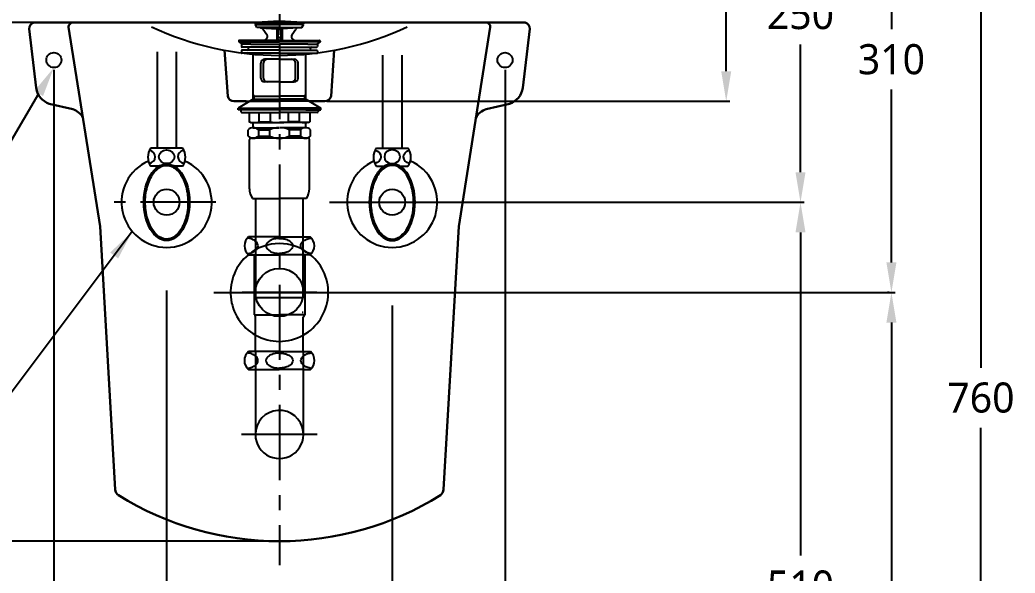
# Model space of a CAD drawing. Extents: x 189 to 3289, y -51 to 2049.
# Drawn here: x 1217 to 1878, y 322 to 690 of the extents above; entities that cross this region are included whole.
import ezdxf

# ---------------------------------------------------------------- set-up
doc = ezdxf.new("R2010")
doc.units = 0
doc.header["$LTSCALE"] = 20
doc.header["$MEASUREMENT"] = 0
doc.linetypes.add('CENTER', pattern=[2, 1.25, -0.25, 0.25, -0.25])
doc.layers.get('0').update_dxf_attribs({"linetype": 'CONTINUOUS'})
doc.layers.get('DEFPOINTS').update_dxf_attribs({"linetype": 'CONTINUOUS'})
for name, color, linetype in [('1', 7, 'CONTINUOUS'), ('3', 3, 'CONTINUOUS'), ('4', 4, 'CONTINUOUS'), ('6', 6, 'CONTINUOUS'), ('7', 7, 'CONTINUOUS'), ('CENTER', 2, 'CENTER')]:
    doc.layers.add(name, color=color, linetype=linetype)
doc.layers.add('c', color=4, linetype='CONTINUOUS', lineweight=30)
doc.styles.get("Standard").update_dxf_attribs({"font": 'NanumGothic.ttf'})
doc.dimstyles.get("Standard").update_dxf_attribs({"dimtxt": 20, "dimasz": 20, "dimexe": 2.5, "dimexo": 1.5, "dimgap": 10, "dimtad": 1, "dimdec": 0, "dimzin": 0, "dimdsep": 46, "dimtxsty": 'Standard', "dimcen": 0, "dimclrd": 3, "dimclre": 3, "dimclrt": 2, "dimadec": 0, "dimazin": 0, "dimtfac": 1, "dimtdec": 0, "dimtmove": 0, "dimatfit": 3, "dimfxl": 0, "dimtolj": 1, "dimtzin": 0, "dimarcsym": 0})

# ---------------------------------------------------------------- blocks, each defined once
blk = doc.blocks.new('*D6')
at = {"color": 3, "lineweight": -2}
for p, q in [((1794.65, 508.63), (1793.65, 508.63)), ((1796.15, 488.63), (1796.15, 303.63)), ((1796.15, 78.63), (1796.15, 263.63)), ((1646.16, 58.63), (1798.65, 58.63))]:
    blk.add_line(p, q, dxfattribs=at)
at = {"color": 3}
for points in [[(1792.82, 488.63), (1799.49, 488.63), (1796.15, 508.63)], [(1792.82, 78.63), (1799.49, 78.63), (1796.15, 58.63)]]:
    blk.add_solid(points, dxfattribs=at)
at = {"layer": 'DEFPOINTS', "color": 0}
for p in [(1796.15, 508.63), (1644.66, 58.63), (1796.15, 58.63)]:
    blk.add_point(p, dxfattribs=at)
at = {"color": 2, "insert": (1796.15, 283.63), "char_height": 20, "attachment_point": 5}
blk.add_mtext('\\A1;450', dxfattribs=at)
blk = doc.blocks.new('*D7')
at = {"color": 3, "lineweight": -2}
for p, q in [((1739.68, 818.63), (1798.65, 818.63)), ((1796.15, 798.63), (1796.15, 683.63)), ((1796.15, 528.63), (1796.15, 643.63)), ((1345.61, 508.63), (1798.65, 508.63))]:
    blk.add_line(p, q, dxfattribs=at)
at = {"color": 3}
for points in [[(1792.82, 798.63), (1799.49, 798.63), (1796.15, 818.63)], [(1792.82, 528.63), (1799.49, 528.63), (1796.15, 508.63)]]:
    blk.add_solid(points, dxfattribs=at)
at = {"layer": 'DEFPOINTS', "color": 0}
for p in [(1738.18, 818.63), (1796.15, 818.63), (1344.11, 508.63)]:
    blk.add_point(p, dxfattribs=at)
at = {"color": 2, "insert": (1796.15, 663.63), "char_height": 20, "attachment_point": 5}
blk.add_mtext('\\A1;310', dxfattribs=at)
blk = doc.blocks.new('*D8')
at = {"color": 3, "lineweight": -2}
for p, q in [((1685.59, 818.63), (1738.18, 818.63)), ((1735.68, 798.63), (1735.68, 713.63)), ((1735.68, 588.63), (1735.68, 673.63)), ((1422.38, 568.63), (1738.18, 568.63))]:
    blk.add_line(p, q, dxfattribs=at)
at = {"color": 3}
for points in [[(1732.35, 798.63), (1739.02, 798.63), (1735.68, 818.63)], [(1732.35, 588.63), (1739.02, 588.63), (1735.68, 568.63)]]:
    blk.add_solid(points, dxfattribs=at)
at = {"layer": 'DEFPOINTS', "color": 0}
for p in [(1684.09, 818.63), (1420.88, 568.63), (1735.68, 568.63)]:
    blk.add_point(p, dxfattribs=at)
at = {"color": 2, "insert": (1735.68, 693.63), "char_height": 20, "attachment_point": 5}
blk.add_mtext('\\A1;250', dxfattribs=at)
blk = doc.blocks.new('*D9')
at = {"layer": '1', "color": 3, "lineweight": -2}
for p, q in [((1314.17, 510.03), (1314.17, 205.6)), ((1464.17, 500.03), (1464.17, 205.6)), ((1334.17, 225.6), (1444.17, 225.6))]:
    blk.add_line(p, q, dxfattribs=at)
at = {"layer": '1', "color": 3}
for points in [[(1334.17, 228.93), (1334.17, 222.26), (1314.17, 225.6)], [(1444.17, 228.93), (1444.17, 222.26), (1464.17, 225.6)]]:
    blk.add_solid(points, dxfattribs=at)
at = {"layer": 'DEFPOINTS', "color": 0}
for p in [(1314.17, 510.03), (1464.17, 500.03), (1464.17, 225.6)]:
    blk.add_point(p, dxfattribs=at)
at = {"layer": '1', "color": 2, "insert": (1389.17, 245.6), "char_height": 20, "attachment_point": 5}
blk.add_mtext('\\A1;150', dxfattribs=at)
blk = doc.blocks.new('*D10')
at = {"color": 3, "lineweight": -2}
for p, q in [((1800.15, 818.63), (1858.18, 818.63)), ((1855.68, 798.63), (1855.68, 458.63)), ((1855.68, 78.63), (1855.68, 418.63)), ((1800.15, 58.63), (1858.18, 58.63))]:
    blk.add_line(p, q, dxfattribs=at)
at = {"color": 3}
for points in [[(1852.35, 798.63), (1859.02, 798.63), (1855.68, 818.63)], [(1852.35, 78.63), (1859.02, 78.63), (1855.68, 58.63)]]:
    blk.add_solid(points, dxfattribs=at)
at = {"layer": 'DEFPOINTS', "color": 0}
for p in [(1798.65, 818.63), (1798.65, 58.63), (1855.68, 58.63)]:
    blk.add_point(p, dxfattribs=at)
at = {"color": 2, "insert": (1855.68, 438.63), "char_height": 20, "attachment_point": 5}
blk.add_mtext('\\A1;760', dxfattribs=at)
blk = doc.blocks.new('*D11')
at = {"color": 3, "lineweight": -2}
for p, q in [((1239.19, 656.67), (1239.19, 166.7)), ((1539.19, 656.67), (1539.19, 166.7)), ((1259.19, 169.2), (1519.19, 169.2))]:
    blk.add_line(p, q, dxfattribs=at)
at = {"color": 3}
for points in [[(1259.19, 172.53), (1259.19, 165.86), (1239.19, 169.2)], [(1519.19, 172.53), (1519.19, 165.86), (1539.19, 169.2)]]:
    blk.add_solid(points, dxfattribs=at)
at = {"layer": 'DEFPOINTS', "color": 0}
for p in [(1239.19, 658.17), (1539.19, 658.17), (1539.19, 169.2)]:
    blk.add_point(p, dxfattribs=at)
at = {"color": 2, "insert": (1389.19, 189.2), "char_height": 20, "attachment_point": 5}
blk.add_mtext('\\A1;300', dxfattribs=at)
blk = doc.blocks.new('*D17')
at = {"color": 3, "lineweight": -2}
for p, q in [((1633.04, 818.63), (1688.8, 818.63)), ((1686.3, 798.63), (1686.3, 747.19)), ((1686.3, 655.75), (1686.3, 707.19)), ((1420.74, 635.75), (1688.8, 635.75))]:
    blk.add_line(p, q, dxfattribs=at)
at = {"color": 3}
for points in [[(1682.97, 798.63), (1689.63, 798.63), (1686.3, 818.63)], [(1682.97, 655.75), (1689.63, 655.75), (1686.3, 635.75)]]:
    blk.add_solid(points, dxfattribs=at)
at = {"layer": 'DEFPOINTS', "color": 0}
for p in [(1631.54, 818.63), (1686.3, 818.63), (1419.24, 635.75)]:
    blk.add_point(p, dxfattribs=at)
at = {"color": 2, "insert": (1686.3, 727.19), "char_height": 20, "attachment_point": 5}
blk.add_mtext('\\A1;180', dxfattribs=at)
blk = doc.blocks.new('*D18')
at = {"color": 3, "lineweight": -2}
for p, q in [((1422.38, 568.63), (1738.18, 568.63)), ((1735.68, 548.63), (1735.68, 333.63)), ((1735.68, 78.63), (1735.68, 293.63)), ((1646.16, 58.63), (1738.18, 58.63))]:
    blk.add_line(p, q, dxfattribs=at)
at = {"color": 3}
for points in [[(1732.35, 548.63), (1739.02, 548.63), (1735.68, 568.63)], [(1732.35, 78.63), (1739.02, 78.63), (1735.68, 58.63)]]:
    blk.add_solid(points, dxfattribs=at)
at = {"layer": 'DEFPOINTS', "color": 0}
for p in [(1420.88, 568.63), (1644.66, 58.63), (1735.68, 58.63)]:
    blk.add_point(p, dxfattribs=at)
at = {"color": 2, "insert": (1735.68, 313.63), "char_height": 20, "attachment_point": 5}
blk.add_mtext('\\A1;510', dxfattribs=at)
blk = doc.blocks.new('*D30')
at = {"color": 3, "lineweight": -2}
for p, q in [((1145.26, 818.63), (896.75, 818.63)), ((899.25, 798.63), (899.25, 602.71)), ((899.25, 363.24), (899.25, 561.17)), ((1387.69, 343.24), (896.75, 343.24))]:
    blk.add_line(p, q, dxfattribs=at)
at = {"color": 3}
for points in [[(895.92, 798.63), (902.59, 798.63), (899.25, 818.63)], [(895.92, 363.24), (902.59, 363.24), (899.25, 343.24)]]:
    blk.add_solid(points, dxfattribs=at)
at = {"layer": 'DEFPOINTS', "color": 0}
for p in [(1146.76, 818.63), (899.25, 343.24), (1389.19, 343.24)]:
    blk.add_point(p, dxfattribs=at)
at = {"color": 2, "insert": (899.25, 581.94), "char_height": 20, "attachment_point": 5}
blk.add_mtext('\\A1;475', dxfattribs=at)
blk = doc.blocks.new('*D31')
at = {"color": 3, "lineweight": -2}
for p, q in [((1237.34, 688.13), (1010.79, 688.13)), ((1013.29, 668.13), (1013.29, 536.59)), ((1013.29, 363.24), (1013.29, 494.78)), ((1387.69, 343.24), (1010.79, 343.24))]:
    blk.add_line(p, q, dxfattribs=at)
at = {"color": 3}
for points in [[(1009.96, 668.13), (1016.62, 668.13), (1013.29, 688.13)], [(1009.96, 363.24), (1016.62, 363.24), (1013.29, 343.24)]]:
    blk.add_solid(points, dxfattribs=at)
at = {"layer": 'DEFPOINTS', "color": 0}
for p in [(1238.84, 688.13), (1013.29, 343.24), (1389.19, 343.24)]:
    blk.add_point(p, dxfattribs=at)
at = {"color": 2, "insert": (1013.29, 515.69), "char_height": 20, "attachment_point": 5}
blk.add_mtext('\\A1;345', dxfattribs=at)

msp = doc.modelspace()

# ---------------------------------------------------------------- linework, layer by layer
at = {"color": 7}
for p, q in [((1366.96496, 635.74577), (1389.15627, 635.74577)), ((1411.34757, 635.74577), (1389.15627, 635.74577)), ((1419.2378, 635.74853), (1419.23761, 635.74577))]:
    msp.add_line(p, q, dxfattribs=at)
for centre in [(1239.19385, 663.16883), (1539.19385, 663.16883)]:
    msp.add_circle(centre, 5, dxfattribs=at)
msp.add_arc((1389.15627, 866.32978), 200, 244.8300433, 295.1699567)
at = {"layer": '1', "color": 3}
msp.add_line((1186.31681, 567.85511), (1229.08877, 640.90941), dxfattribs=at)
msp.add_solid([(1226.21221, 642.59359), (1231.96534, 639.22523), (1239.19385, 658.16883)], dxfattribs=at)
at = {"layer": '3'}
for p, q in [((1374.17038, 684.82933), (1372.93906, 686.96204)), ((1373.05559, 686.76018), (1389.17038, 686.76018)), ((1389.17038, 684.82933), (1374.17038, 684.82933)), ((1376.68565, 684.64503), (1387.42038, 683.94366)), ((1380.89572, 679.95003), (1378.17751, 683.803)), ((1389.17038, 684.82933), (1387.42038, 683.94366)), ((1387.42038, 683.94366), (1387.42038, 676.22933)), ((1388.6527, 684.56733), (1388.22038, 678.15945)), ((1405.28516, 686.76018), (1389.17038, 686.76018)), ((1389.17038, 684.82933), (1404.17038, 684.82933)), ((1389.17038, 684.82933), (1390.92038, 683.94366)), ((1389.68805, 684.56733), (1390.12038, 678.15945)), ((1401.6551, 684.64503), (1390.92038, 683.94366)), ((1390.92038, 683.94366), (1390.92038, 676.22933)), ((1397.44504, 679.95003), (1400.16324, 683.803)), ((1404.17038, 684.82933), (1405.4017, 686.96204)), ((1362.17038, 675.82933), (1362.17038, 675.22933)), ((1362.17038, 675.22933), (1389.17038, 675.22933)), ((1362.17038, 675.22933), (1364.3126, 673.72933)), ((1371.87038, 676.22933), (1362.57038, 676.22933)), ((1389.17038, 676.22933), (1371.87038, 676.22933)), ((1378.81395, 676.22933), (1380.26147, 677.06505)), ((1388.42348, 676.22933), (1388.22038, 678.18365)), ((1388.22038, 678.18365), (1389.17038, 678.18365)), ((1390.12038, 678.18365), (1389.17038, 678.18365)), ((1389.17038, 676.22933), (1406.47038, 676.22933)), ((1416.17038, 675.22933), (1389.17038, 675.22933)), ((1389.91728, 676.22933), (1390.12038, 678.18365)), ((1399.5268, 676.22933), (1398.07928, 677.06505)), ((1406.47038, 676.22933), (1415.77038, 676.22933)), ((1416.17038, 675.22933), (1414.02815, 673.72933)), ((1416.17038, 675.82933), (1416.17038, 675.22933)), ((1363.86854, 673.52933), (1363.86854, 672.22933)), ((1363.86854, 669.22933), (1363.86854, 667.92933)), ((1370.17038, 673.72933), (1364.06854, 673.72933)), ((1389.17038, 671.72933), (1364.36854, 671.72933)), ((1389.17038, 669.72933), (1364.36854, 669.72933)), ((1370.17038, 673.72933), (1389.17038, 673.72933)), ((1408.17038, 673.72933), (1389.17038, 673.72933)), ((1389.17038, 671.72933), (1413.97221, 671.72933)), ((1389.17038, 669.72933), (1413.97221, 669.72933)), ((1408.17038, 673.72933), (1414.27221, 673.72933)), ((1414.47221, 673.52933), (1414.47221, 672.22933)), ((1414.47221, 669.22933), (1414.47221, 667.92933)), ((1389.17038, 667.72933), (1364.06854, 667.72933)), ((1371.67038, 637.13492), (1371.67038, 667.72933)), ((1389.17038, 663.72933), (1379.29601, 663.72933)), ((1389.17038, 667.72933), (1414.27221, 667.72933)), ((1389.17038, 663.72933), (1399.04475, 663.72933)), ((1406.67038, 637.13492), (1406.67038, 667.72933)), ((1376.79601, 651.22933), (1376.79601, 661.22933)), ((1378.56378, 651.22933), (1378.56378, 661.22933)), ((1399.77698, 651.22933), (1399.77698, 661.22933)), ((1401.54475, 651.22933), (1401.54475, 661.22933)), ((1389.17038, 648.72933), (1379.29601, 648.72933)), ((1389.17038, 648.72933), (1399.04475, 648.72933)), ((1371.67038, 637.13492), (1361.67038, 631.13492)), ((1372.37038, 639.22933), (1371.67038, 640.44176)), ((1371.67038, 639.22933), (1389.17038, 639.22933)), ((1371.67038, 637.13492), (1389.17038, 637.13492)), ((1372.37038, 637.13492), (1372.37038, 639.22933)), ((1406.67038, 639.22933), (1389.17038, 639.22933)), ((1406.67038, 637.13492), (1389.17038, 637.13492)), ((1405.97038, 639.22933), (1406.67038, 640.44176)), ((1405.97038, 637.13492), (1405.97038, 639.22933)), ((1406.67038, 637.13492), (1416.67038, 631.13492)), ((1361.67038, 631.13492), (1389.17038, 631.13492)), ((1361.67038, 630.13492), (1361.67038, 631.13492)), ((1371.67038, 630.13492), (1361.67038, 630.13492)), ((1363.47825, 630.13492), (1363.47825, 628.83492)), ((1406.67038, 630.13492), (1371.67038, 630.13492)), ((1416.67038, 631.13492), (1389.17038, 631.13492)), ((1406.67038, 630.13492), (1416.67038, 630.13492)), ((1414.86251, 630.13492), (1414.86251, 628.83492)), ((1416.67038, 630.13492), (1416.67038, 631.13492)), ((1363.97825, 628.33492), (1368.97825, 628.33492)), ((1368.97825, 628.33492), (1389.17038, 628.33492)), ((1368.97825, 628.33492), (1368.97825, 622.21227)), ((1369.97825, 621.63492), (1368.97825, 622.21227)), ((1375.75303, 622.21227), (1375.75303, 628.33492)), ((1375.75303, 622.21227), (1383.15369, 622.21227)), ((1383.15369, 622.21227), (1383.15369, 628.33492)), ((1409.36251, 628.33492), (1389.17038, 628.33492)), ((1395.18706, 622.21227), (1395.18706, 628.33492)), ((1402.58772, 622.21227), (1395.18706, 622.21227)), ((1402.58772, 622.21227), (1402.58772, 628.33492)), ((1408.36251, 621.63492), (1409.36251, 622.21227)), ((1409.36251, 628.33492), (1409.36251, 622.21227)), ((1414.36251, 628.33492), (1409.36251, 628.33492)), ((1368.42668, 612.6727), (1368.42668, 616.78595)), ((1369.97825, 621.63492), (1371.37825, 621.63492)), ((1371.37825, 621.63492), (1389.17038, 621.63492)), ((1371.67038, 618.22368), (1371.67038, 621.63492)), ((1371.81407, 618.22933), (1388.92668, 618.22933)), ((1375.20146, 616.78595), (1382.60213, 616.78595)), ((1375.20146, 616.78595), (1375.20146, 612.6727)), ((1382.60213, 616.78595), (1382.60213, 612.6727)), ((1406.96251, 621.63492), (1389.17038, 621.63492)), ((1406.52668, 618.22933), (1389.41407, 618.22933)), ((1395.73863, 616.78595), (1395.73863, 612.6727)), ((1403.13929, 616.78595), (1395.73863, 616.78595)), ((1403.13929, 616.78595), (1403.13929, 612.6727)), ((1406.67038, 618.22368), (1406.67038, 621.63492)), ((1408.36251, 621.63492), (1406.96251, 621.63492)), ((1409.91407, 612.6727), (1409.91407, 616.78595)), ((1369.17038, 577.62698), (1369.17038, 610.22933)), ((1389.17038, 611.22933), (1370.17038, 611.22933)), ((1375.20146, 612.6727), (1382.60213, 612.6727)), ((1406.52668, 611.22933), (1389.17038, 611.22933)), ((1403.13929, 612.6727), (1395.73863, 612.6727)), ((1405.97038, 611.22933), (1406.52668, 611.22933)), ((1406.52668, 611.22933), (1406.92668, 611.22933)), ((1408.17038, 611.22933), (1406.67038, 611.22933)), ((1409.17038, 577.62698), (1409.17038, 610.22933)), ((1409.17038, 604.86509), (1409.17038, 610.22933)), ((1371.17038, 571.22933), (1389.17038, 571.22933)), ((1373.29538, 571.22933), (1373.29538, 505.22933)), ((1407.17037, 571.22933), (1389.17038, 571.22933)), ((1405.04538, 505.22933), (1405.04538, 571.22933)), ((1373.29538, 505.22933), (1405.04538, 505.22933)), ((1405.04538, 495.22933), (1404.34538, 495.22933))]:
    msp.add_line(p, q, dxfattribs=at)
for centre, radius, start, end in [((1389.17038, 568.82933), 120, 90, 97.32041367), ((1389.17038, 568.82933), 120, 82.67958633, 90), ((1374.02038, 686.76018), 1.1, 97.32041367, 169.42619898), ((1376.54327, 682.65007), 2, 35.20232507, 86.26180949), ((1401.79749, 682.65007), 2, 93.73819051, 144.79767493), ((1404.32038, 686.76018), 1.1, 10.57380102, 82.67958633), ((1362.57038, 675.82933), 0.4, 90, 180), ((1379.26147, 678.7971), 2, 300, 35.20232507), ((1399.07928, 678.7971), 2, 144.79767493, 240), ((1415.77038, 675.82933), 0.4, 0, 90), ((1364.06854, 673.52933), 0.2, 90, 180), ((1364.36854, 672.22933), 0.5, 180, 270), ((1364.36854, 669.22933), 0.5, 90, 180), ((1367.67038, 670.72933), 1, 270, 90), ((1410.67038, 670.72933), 1, 90, 270), ((1413.97221, 672.22933), 0.5, 270, 0), ((1413.97221, 669.22933), 0.5, 0, 90), ((1414.27221, 673.52933), 0.2, 0, 90), ((1364.06854, 667.92933), 0.2, 180, 270), ((1379.29601, 661.22933), 2.5, 90, 180), ((1381.06378, 661.22933), 2.5, 90, 180), ((1397.27698, 661.22933), 2.5, 0, 90), ((1399.04475, 661.22933), 2.5, 0, 90), ((1414.27221, 667.92933), 0.2, 270, 0), ((1379.29601, 651.22933), 2.5, 180, 270), ((1381.06378, 651.22933), 2.5, 180, 270), ((1397.27698, 651.22933), 2.5, 270, 0), ((1399.04475, 651.22933), 2.5, 270, 0), ((1363.97825, 628.83492), 0.5, 180, 270), ((1414.36251, 628.83492), 0.5, 270, 0), ((1372.36564, 631.81413), 10.18185, 250.56792502, 289.43207498), ((1388.97824, 651.08725), 29.45658, 258.59556617, 270.3737354), ((1389.36252, 651.08725), 29.45658, 269.6262646, 281.40443383), ((1405.97511, 631.81413), 10.18185, 250.56792502, 289.43207498), ((1371.81407, 613.52153), 4.70435, 43.94093732, 136.05906268), ((1388.70448, 604.62485), 13.60629, 89.06429532, 116.64718661), ((1389.63627, 604.62485), 13.60629, 63.35281339, 90.93570468), ((1406.52668, 613.52153), 4.70435, 43.94093732, 136.05906268), ((1371.81407, 615.93713), 4.70435, 223.94093732, 316.05906268), ((1370.17038, 610.22933), 1, 90, 180), ((1388.70448, 624.83381), 13.60629, 243.35281339, 270.93570468), ((1389.63627, 624.83381), 13.60629, 269.06429532, 296.64718661), ((1406.52668, 615.93713), 4.70435, 223.94093732, 316.05906268), ((1408.17038, 610.22933), 1, 0, 90), ((1382.15878, 578.17591), 13, 182.42004342, 212.30000816), ((1396.18197, 578.17591), 13, 327.69999184, 357.57995658)]:
    msp.add_arc(centre, radius, start, end, dxfattribs=at)
at = {"layer": '4'}
for p, q in [((1372.92028, 545.63492), (1368.62878, 545.63492)), ((1389.17028, 545.63492), (1372.92028, 545.63492)), ((1389.17028, 545.63492), (1405.42028, 545.63492)), ((1405.42028, 545.63492), (1409.71179, 545.63492)), ((1369.02028, 533.63492), (1368.62878, 533.63492)), ((1369.02028, 533.63492), (1389.17028, 533.63492)), ((1372.37028, 533.63492), (1372.37028, 493.8548)), ((1409.32028, 533.63492), (1389.17028, 533.63492)), ((1405.97028, 533.63492), (1405.97028, 493.8548)), ((1409.32028, 533.63492), (1409.71179, 533.63492)), ((1413.94532, 508.59615), (1364.39525, 508.59615)), ((1372.37028, 493.8548), (1389.17028, 493.8548)), ((1373.29528, 469.03072), (1373.29528, 492.20992)), ((1405.97028, 493.8548), (1389.17028, 493.8548)), ((1405.04528, 469.03072), (1405.04528, 492.20992)), ((1373.29528, 469.33492), (1368.55083, 469.33492)), ((1389.09234, 469.33492), (1373.29528, 469.33492)), ((1373.29528, 469.03072), (1373.29528, 414.13492)), ((1389.09234, 469.33492), (1389.17028, 469.33492)), ((1389.24823, 469.33492), (1389.17028, 469.33492)), ((1389.24823, 469.33492), (1405.04528, 469.33492)), ((1405.04528, 469.33492), (1409.78974, 469.33492)), ((1405.04528, 469.03072), (1405.04528, 414.13492)), ((1368.55083, 457.33492), (1373.29528, 457.33492)), ((1373.29528, 457.33492), (1389.09234, 457.33492)), ((1405.04528, 457.33492), (1389.24823, 457.33492)), ((1405.04528, 457.33492), (1409.78974, 457.33492)), ((1414.34375, 414.13492), (1363.99682, 414.13492))]:
    msp.add_line(p, q, dxfattribs=at)
for points in [[(1374.97546, 539.63492, 0.15521739), (1374.38496, 541.49124, 0.106747244), (1372.32326, 543.38192, 0.07304301), (1369.55339, 544.49994, 0.028511088), (1367.82464, 544.81595, 0.05952259)], [(1389.17028, 544.63492, 0.057537424), (1385.61274, 544.22417, 0.071219107), (1382.91279, 543.17045, 0.106373365), (1380.88999, 541.37385, 0.159482965)], [(1389.17028, 544.63492, -0.057537424), (1392.72783, 544.22417, -0.071219107), (1395.42778, 543.17045, -0.106373365), (1397.45058, 541.37385, -0.159482965)], [(1403.36511, 539.63492, -0.15521739), (1403.95561, 541.49124, -0.106747244), (1406.01731, 543.38192, -0.07304301), (1408.78718, 544.49994, -0.028511088), (1410.51593, 544.81595, -0.05952259)], [(1367.82464, 534.45389, 0.028511088), (1369.55339, 534.7699, 0.07304301), (1372.32326, 535.88792, 0.106747244), (1374.38496, 537.77859, 0.15521739), (1374.97546, 539.63492, 0.15521739)], [(1380.88999, 541.37385, 0.327290453), (1380.88999, 537.89598, 0.106373385), (1382.91279, 536.09938, 0.071219107), (1385.61274, 535.04566, 0.057537424), (1389.17028, 534.63492, 0.057537424)], [(1397.45058, 541.37385, -0.327290453), (1397.45058, 537.89598, -0.106373385), (1395.42778, 536.09938, -0.071219107), (1392.72783, 535.04566, -0.057537424), (1389.17028, 534.63492, -0.057537424)], [(1410.51593, 534.45389, -0.028511088), (1408.78718, 534.7699, -0.07304301), (1406.01731, 535.88792, -0.106747244), (1403.95561, 537.77859, -0.15521739), (1403.36511, 539.63492, -0.15521739)], [(1373.29528, 466.32038, 0.049056062), (1372.24531, 467.08192, 0.07304301), (1369.47544, 468.19994, 0.028511088), (1367.74669, 468.51595)], [(1374.89751, 463.33492, 0.15521739), (1374.30701, 465.19124, 0.054411203), (1373.35387, 466.2678, 0.054411203)], [(1373.35563, 460.40364, 0.054320903), (1374.30701, 461.47859, 0.15521739), (1374.89751, 463.33492)], [(1380.81204, 465.07385, 0.327290453), (1380.81204, 461.59598, 0.106373385), (1382.83484, 459.79938, 0.071219107), (1385.53479, 458.74566, 0.057537424), (1389.09234, 458.33492, 0.057537424)], [(1389.17028, 468.33472, 0.058789896), (1385.53479, 467.92417, 0.071219107), (1382.83484, 466.87045, 0.106373365), (1380.81204, 465.07385, 0.159482965)], [(1389.17028, 468.33472, -0.058789896), (1392.80578, 467.92417, -0.071219107), (1395.50573, 466.87045, -0.106373365), (1397.52853, 465.07385, -0.159482965)], [(1397.52853, 465.07385, -0.327290453), (1397.52853, 461.59598, -0.106373385), (1395.50573, 459.79938, -0.071219107), (1392.80578, 458.74566, -0.057537424), (1389.24823, 458.33492, -0.057537424)], [(1403.44306, 463.33492, -0.15521739), (1404.03356, 465.19124, -0.054949864), (1404.99725, 466.27736, -0.054949864)], [(1404.9892, 460.39977, -0.054539036), (1404.03356, 461.47859, -0.15521739), (1403.44306, 463.33492)], [(1405.04528, 466.32038, -0.049056062), (1406.09526, 467.08192, -0.07304301), (1408.86512, 468.19994, -0.028511088), (1410.59388, 468.51595)], [(1367.74669, 458.15389, 0.028511088), (1369.47544, 458.4699, 0.07304301), (1372.24531, 459.58792, 0.049056062), (1373.29528, 460.34945, 0.049056062)], [(1410.59388, 458.15389, -0.028511088), (1408.86512, 458.4699, -0.07304301), (1406.09526, 459.58792, -0.049056062), (1405.04528, 460.34945, -0.049056062)]]:
    msp.add_lwpolyline(points, format="xyb", dxfattribs=at)
msp.add_circle((1389.17028, 508.63492), 16, dxfattribs=at)
for centre, radius, start, end in [((1373.92028, 539.63492), 8, 131.40962211, 228.59037789), ((1404.42028, 539.63492), 8, 311.40962211, 48.59037789), ((1389.17028, 508.63492), 32.5, 50.55292077, 129.44707923), ((1389.17028, 508.63492), 32.5, 129.44707923, 240.76048697), ((1389.17028, 508.63492), 32.5, 299.23951303, 50.55292077), ((1372.37028, 492.20992), 0.925, 0, 58.70258778), ((1405.97028, 492.20992), 0.925, 121.29741222, 180), ((1404.97028, 493.8548), 1, 301.29741222, 0), ((1389.17028, 508.63492), 32.5, 240.76048697, 299.23951303), ((1373.84234, 463.33492), 8, 131.40962211, 228.59037789), ((1404.49823, 463.33492), 8, 311.40962211, 48.59037789), ((1389.17028, 414.25992), 16, 7.1666434, 180), ((1389.17028, 414.25992), 16, 172.8333566, 7.1666434)]:
    msp.add_arc(centre, radius, start, end, dxfattribs=at)
at = {"layer": '6'}
for p, q in [((1307.82038, 668.63492), (1307.82038, 604.63492)), ((1320.52038, 668.63492), (1320.52038, 604.63492)), ((1457.82038, 666.5198), (1457.82038, 604.63492)), ((1470.52038, 666.53876), (1470.52038, 604.63492)), ((1320.52038, 604.63492), (1303.67038, 604.63492)), ((1324.67038, 604.63492), (1320.52038, 604.63492)), ((1453.67038, 604.63492), (1457.82038, 604.63492)), ((1457.82038, 604.63492), (1474.67038, 604.63492)), ((1309.03018, 592.63492), (1303.67038, 592.63492)), ((1324.67038, 592.63492), (1319.31057, 592.63492)), ((1453.67038, 592.63492), (1459.03018, 592.63492)), ((1469.31057, 592.63492), (1474.67038, 592.63492))]:
    msp.add_line(p, q, dxfattribs=at)
for centre in [(1314.17038, 568.63492), (1464.17038, 568.63492)]:
    msp.add_circle(centre, 8.61509, dxfattribs=at)
for centre, radius, start, end in [((1311.67038, 598.63492), 10, 143.13010235, 216.86989765), ((1316.67038, 598.63492), 10, 323.13010235, 36.86989765), ((1461.67038, 598.63492), 10, 143.13010235, 216.86989765), ((1466.67038, 598.63492), 10, 323.13010235, 36.86989765), ((1314.17038, 568.63492), 30, 113.91725115, 66.08274885), ((1464.17038, 568.63492), 30, 113.91725115, 66.08274885)]:
    msp.add_arc(centre, radius, start, end, dxfattribs=at)
for centre, major_axis, start_param, end_param in [((1301.39711, 598.8625), (-5.22946, 0), 1.800504354, 4.443057795), ((1326.85305, 598.8625), (5.22946, 0), 1.82411945, 4.498970222)]:
    msp.add_ellipse(centre, major_axis=major_axis, ratio=0.866391406, start_param=start_param, end_param=end_param, dxfattribs=at)
for centre, major_axis, ratio in [((1314.17038, 598.8625), (5.22946, 0), 0.866391406), ((1314.17038, 568.63492), (0, 25.5), 0.596528766)]:
    msp.add_ellipse(centre, major_axis=major_axis, ratio=ratio, dxfattribs=at)
at = {"layer": '6', "extrusion": (0, 0, -1)}
for centre, major_axis, start_param, end_param in [((1451.4877, 598.8625), (-5.22946, 0), 1.82411945, 4.498970222), ((1476.94364, 598.8625), (5.22946, 0), 1.800504354, 4.443057795)]:
    msp.add_ellipse(centre, major_axis=major_axis, ratio=0.866391406, start_param=start_param, end_param=end_param, dxfattribs=at)
for centre, major_axis, ratio in [((1464.17038, 598.8625), (-5.22946, 0), 0.866391406), ((1464.17038, 568.63492), (0, 25.5), 0.596528766)]:
    msp.add_ellipse(centre, major_axis=major_axis, ratio=ratio, dxfattribs=at)
at = {"layer": '6'}
for points in [[(1314.17038, 593.13492), (1312.08999, 593.13492), (1309.99023, 592.32581), (1306.09401, 589.08076), (1304.32179, 586.64063), (1301.59593, 580.61192), (1300.64427, 577.03251), (1299.79387, 569.51737), (1299.89519, 565.58764), (1301.12709, 558.23022), (1302.25758, 554.80868), (1305.27, 549.21947), (1307.14787, 547.06224), (1311.15302, 544.4199), (1313.25854, 543.91832), (1317.41404, 544.52012), (1319.49579, 545.64297), (1323.247, 549.47497), (1324.89573, 552.17908), (1327.31011, 558.60045), (1328.07489, 562.3097), (1328.53656, 569.92413), (1328.23342, 573.8234), (1326.63058, 580.96581), (1325.33101, 584.20253), (1322.06012, 589.30931), (1320.0964, 591.16807), (1316.77869, 592.82024), (1315.47317, 593.13492), (1314.17038, 593.13492)], [(1464.17038, 593.13492), (1466.25077, 593.13492), (1468.35052, 592.32581), (1472.24675, 589.08076), (1474.01897, 586.64063), (1476.74482, 580.61192), (1477.69649, 577.03251), (1478.54689, 569.51737), (1478.44556, 565.58764), (1477.21367, 558.23022), (1476.08318, 554.80868), (1473.07075, 549.21947), (1471.19288, 547.06224), (1467.18773, 544.4199), (1465.08222, 543.91832), (1460.92672, 544.52012), (1458.84497, 545.64297), (1455.09376, 549.47497), (1453.44503, 552.17908), (1451.03064, 558.60045), (1450.26586, 562.3097), (1449.80419, 569.92413), (1450.10734, 573.8234), (1451.71018, 580.96581), (1453.00974, 584.20253), (1456.28063, 589.30931), (1458.24435, 591.16807), (1461.56207, 592.82024), (1462.86758, 593.13492), (1464.17038, 593.13492)]]:
    msp.add_open_spline(points, degree=3, knots=[0, 0, 0, 0, 0.461109739, 0.461109739, 0.922219478, 0.922219478, 1.383329216, 1.383329216, 1.844438955, 1.844438955, 2.305548694, 2.305548694, 2.766658433, 2.766658433, 3.227768172, 3.227768172, 3.688877911, 3.688877911, 4.149987649, 4.149987649, 4.611097388, 4.611097388, 5.072207127, 5.072207127, 5.533316866, 5.533316866, 5.994426605, 5.994426605, 6.283185307, 6.283185307, 6.283185307, 6.283185307], dxfattribs=at)
at = {"layer": '7', "extrusion": (0, 1, 0)}
for p, q in [((1389.17038, 666.47493, -14.18423), (1389.17038, 666.47493, 445.81577)), ((1389.17038, 666.47493, 445.81577), (1389.17038, 666.47493, -14.18423)), ((1389.17038, 666.47493, -14.18423), (1389.17038, 666.47493, 445.81577)), ((1389.17038, 666.47493, 445.81577), (1389.17038, 666.47493, -14.18423)), ((1389.17038, 666.47491, -14.18423), (1389.17038, 666.47493, -14.18423)), ((1389.17038, 666.47493, -14.18423), (1389.17038, 666.47491, -14.18423)), ((1389.17038, 666.47491, -14.18423), (1389.17038, 666.47493, -14.18423)), ((1389.17038, 666.47493, -14.18423), (1389.17038, 666.47491, -14.18423)), ((1389.17038, 666.47493, 445.81577), (1389.17038, 666.47485, 445.81577)), ((1389.17038, 666.47485, 445.81577), (1389.17038, 666.47493, 445.81577)), ((1389.17038, 666.47493, 445.81577), (1389.17038, 666.47485, 445.81577)), ((1389.17038, 666.47485, 445.81577), (1389.17038, 666.47493, 445.81577)), ((1389.17038, 666.47491, 20), (1389.17038, 666.47491, 0)), ((1389.17038, 666.47491, 20), (1389.17038, 666.47491, 0)), ((1389.17038, 666.47491, 20), (1389.17038, 666.47491, 0)), ((1389.17038, 666.47491, 20), (1389.17038, 666.47491, 0)), ((1389.17038, 666.47491, 0), (1389.17038, 666.47491, -14.18423)), ((1389.17038, 666.47491, 0), (1389.17038, 666.47491, -14.18423)), ((1389.17038, 666.47491, 0), (1389.17038, 666.47491, -14.18423)), ((1389.17038, 666.47491, 0), (1389.17038, 666.47491, -14.18423)), ((1389.17038, 666.47485, 410.50779), (1389.17038, 666.47485, 445.81577)), ((1389.17038, 666.47485, 410.50779), (1389.17038, 666.47485, 445.81577))]:
    msp.add_line(p, q, dxfattribs=at)
at = {"layer": '7'}
for points, degree in [([(1389.17038, 666.47493, 0.00174), (1389.17038, 666.47493)], 1), ([(1389.17038, 666.47493, 0.00174), (1389.17038, 666.47493)], 1), ([(1389.17038, 666.47493, 0.00174), (1389.17038, 666.47493)], 1), ([(1389.17038, 666.47493, 0.00174), (1389.17038, 666.47493)], 1), ([(1389.17038, 666.47491, -14.18423), (1389.17038, 666.47491, -9.45618), (1389.17038, 666.47491, -4.7281), (1389.17038, 666.47491, 0)], 3), ([(1389.17038, 666.47491, -14.18423), (1389.17038, 666.47491, -9.45618), (1389.17038, 666.47491, -4.7281), (1389.17038, 666.47491, 0)], 3), ([(1389.17038, 666.47491, -14.18423), (1389.17038, 666.47491, -9.45618), (1389.17038, 666.47491, -4.7281), (1389.17038, 666.47491, 0)], 3), ([(1389.17038, 666.47491, -14.18423), (1389.17038, 666.47491, -9.45618), (1389.17038, 666.47491, -4.7281), (1389.17038, 666.47491, 0)], 3)]:
    msp.add_open_spline(points, degree=degree, dxfattribs=at)
for points, knots in [([(1389.17038, 666.47491, 381.33422), (1389.17038, 666.47491, 320.01361), (1389.17038, 666.47491, 258.68925), (1389.17038, 666.47491, 138.24222), (1389.17038, 666.47491, 79.11951), (1389.17038, 666.47491, 20)], [0, 0, 0, 0, 0.509143811, 0.509143811, 1, 1, 1, 1]), ([(1389.17038, 666.47491, 381.33422), (1389.17038, 666.47491, 320.01361), (1389.17038, 666.47491, 258.68925), (1389.17038, 666.47491, 138.24222), (1389.17038, 666.47491, 79.11951), (1389.17038, 666.47491, 20)], [0, 0, 0, 0, 0.509143811, 0.509143811, 1, 1, 1, 1]), ([(1389.17038, 666.47491, 381.33422), (1389.17038, 666.47491, 320.01361), (1389.17038, 666.47491, 258.68925), (1389.17038, 666.47491, 138.24222), (1389.17038, 666.47491, 79.11951), (1389.17038, 666.47491, 20)], [0, 0, 0, 0, 0.509143811, 0.509143811, 1, 1, 1, 1]), ([(1389.17038, 666.47491, 381.33422), (1389.17038, 666.47491, 320.01361), (1389.17038, 666.47491, 258.68925), (1389.17038, 666.47491, 138.24222), (1389.17038, 666.47491, 79.11951), (1389.17038, 666.47491, 20)], [0, 0, 0, 0, 0.509143811, 0.509143811, 1, 1, 1, 1]), ([(1389.17038, 666.47485, 410.50779), (1389.17038, 666.47486, 410.50773), (1389.17038, 666.47487, 410.6027), (1389.17038, 666.47489, 410.9845), (1389.17038, 666.4749, 411.24941), (1389.17038, 666.47491, 411.56248)], [0, 0, 0, 0, 0.535586593, 0.535586593, 1, 1, 1, 1]), ([(1389.17038, 666.47485, 410.50779), (1389.17038, 666.47486, 410.50773), (1389.17038, 666.47487, 410.6027), (1389.17038, 666.47489, 410.9845), (1389.17038, 666.4749, 411.24941), (1389.17038, 666.47491, 411.56248)], [0, 0, 0, 0, 0.535586593, 0.535586593, 1, 1, 1, 1]), ([(1389.17038, 666.47485, 410.50779), (1389.17038, 666.47486, 410.50773), (1389.17038, 666.47487, 410.6027), (1389.17038, 666.47489, 410.9845), (1389.17038, 666.4749, 411.24941), (1389.17038, 666.47491, 411.56248)], [0, 0, 0, 0, 0.535586593, 0.535586593, 1, 1, 1, 1]), ([(1389.17038, 666.47485, 410.50779), (1389.17038, 666.47486, 410.50773), (1389.17038, 666.47487, 410.6027), (1389.17038, 666.47489, 410.9845), (1389.17038, 666.4749, 411.24941), (1389.17038, 666.47491, 411.56248)], [0, 0, 0, 0, 0.535586593, 0.535586593, 1, 1, 1, 1]), ([(1389.17038, 666.47491, 381.33422), (1389.17038, 666.47491, 385.33847), (1389.17038, 666.47491, 389.32655), (1389.17038, 666.47491, 396.64109), (1389.17038, 666.47491, 400.03232), (1389.17038, 666.47491, 405.621), (1389.17038, 666.47491, 407.86239), (1389.17038, 666.47491, 410.85369), (1389.17038, 666.47491, 411.60554), (1389.17038, 666.47491, 411.56248)], [0, 0, 0, 0, 0.25, 0.25, 0.5, 0.5, 0.75, 0.75, 1, 1, 1, 1]), ([(1389.17038, 666.47491, 381.33422), (1389.17038, 666.47491, 385.33847), (1389.17038, 666.47491, 389.32655), (1389.17038, 666.47491, 396.64109), (1389.17038, 666.47491, 400.03232), (1389.17038, 666.47491, 405.621), (1389.17038, 666.47491, 407.86239), (1389.17038, 666.47491, 410.85369), (1389.17038, 666.47491, 411.60554), (1389.17038, 666.47491, 411.56248)], [0, 0, 0, 0, 0.25, 0.25, 0.5, 0.5, 0.75, 0.75, 1, 1, 1, 1]), ([(1389.17038, 666.47491, 381.33422), (1389.17038, 666.47491, 385.33847), (1389.17038, 666.47491, 389.32655), (1389.17038, 666.47491, 396.64109), (1389.17038, 666.47491, 400.03232), (1389.17038, 666.47491, 405.621), (1389.17038, 666.47491, 407.86239), (1389.17038, 666.47491, 410.85369), (1389.17038, 666.47491, 411.60554), (1389.17038, 666.47491, 411.56248)], [0, 0, 0, 0, 0.25, 0.25, 0.5, 0.5, 0.75, 0.75, 1, 1, 1, 1]), ([(1389.17038, 666.47491, 381.33422), (1389.17038, 666.47491, 385.33847), (1389.17038, 666.47491, 389.32655), (1389.17038, 666.47491, 396.64109), (1389.17038, 666.47491, 400.03232), (1389.17038, 666.47491, 405.621), (1389.17038, 666.47491, 407.86239), (1389.17038, 666.47491, 410.85369), (1389.17038, 666.47491, 411.60554), (1389.17038, 666.47491, 411.56248)], [0, 0, 0, 0, 0.25, 0.25, 0.5, 0.5, 0.75, 0.75, 1, 1, 1, 1])]:
    msp.add_open_spline(points, degree=3, knots=knots, dxfattribs=at)
at = {"layer": 'c', "color": 7}
for p, q in [((1222.69823, 683.98033), (1227.44944, 644.70033)), ((1251.85987, 688.13035), (1225.8117, 688.13035)), ((1270.00685, 552.5664), (1248.97256, 684.95778)), ((1251.85987, 688.13035), (1389.19385, 688.13035)), ((1526.52782, 688.13035), (1389.19385, 688.13035)), ((1508.38085, 552.5664), (1529.41514, 684.95778)), ((1526.52782, 688.13035), (1552.576, 688.13035)), ((1555.68947, 683.98033), (1550.93826, 644.70033)), ((1352.66171, 669.6876), (1354.83654, 639.09862)), ((1425.65082, 669.6876), (1423.47599, 639.09862)), ((1358.92296, 635.74577), (1366.96496, 635.74577)), ((1419.38957, 635.74577), (1411.34757, 635.74577)), ((1236.14352, 634.13261), (1251.73261, 630.49476)), ((1542.24418, 634.13261), (1526.65508, 630.49476)), ((1270.00685, 552.5664), (1280.04311, 377.51398)), ((1508.38085, 552.5664), (1498.34459, 377.51398))]:
    msp.add_line(p, q, dxfattribs=at)
for centre, radius, start, end in [((1227.0651, 683.94709), 4.367, 106.67948231, 179.56384811), ((1251.90551, 685.18868), 2.94202, 90.88883099, 184.50137906), ((1526.48219, 685.18868), 2.94202, 355.49862094, 89.11116901), ((1551.3226, 683.94709), 4.367, 0.43615189, 73.32051769), ((1240.11986, 646.26413), 12.76656, 186.75779163, 251.85244644), ((1538.26784, 646.26413), 12.76656, 288.14755356, 353.24220837), ((1358.92296, 639.91243), 4.16667, 191.26317696, 270), ((1419.38957, 639.91243), 4.16667, 270, 348.73682304), ((1247.95355, 619.06316), 12.04005, 28.57661607, 71.7071042), ((1530.43415, 619.06316), 12.04005, 108.2928958, 151.42338393), ((1284.87998, 377.79449), 4.845, 183.31917858, 236.1508863), ((1493.50772, 377.79449), 4.845, 303.8491137, 356.68082142), ((1389.19385, 546.0563), 202.81524, 238.15414954, 270), ((1389.19385, 546.0563), 202.81524, 270, 301.84585046)]:
    msp.add_arc(centre, radius, start, end, dxfattribs=at)
at = {"layer": 'CENTER', "color": 1, "linetype": 'CENTER', "ltscale": 2}
msp.add_line((1389.1469, 833.81657), (1389.19385, 327.23462), dxfattribs=at)
at = {"layer": 'CENTER', "color": 2, "linetype": 'CENTER', "ltscale": 2}
msp.add_line((1346.79695, 568.63492), (1279.20125, 568.63492), dxfattribs=at)

# ---------------------------------------------------------------- dimensions: what is measured, and where the dimension line sits
dim = msp.add_linear_dim(base=(899.25189, 343.24106), p1=(1146.75567, 818.63492), p2=(1389.19385, 343.24106), angle=90, dimstyle='Standard', override={"dimtih": 1, "dimtoh": 1, "dimfxl": 1.25})
dim.commit()
dim.dimension.update_dxf_attribs({"geometry": '*D30', "text_midpoint": (899.25189, 581.93799), "dimtype": 160})
for base, p1, p2, picture, middle in [((1796.15494, 818.63492), (1344.11472, 508.63492), (1738.18194, 818.63492), '*D7', (1796.15494, 663.63492)), ((1735.68194, 568.63492), (1684.08622, 818.63492), (1420.88484, 568.63492), '*D8', (1735.68194, 693.63492)), ((1855.68194, 58.63492), (1798.65494, 818.63492), (1798.65494, 58.63492), '*D10', (1855.68194, 438.63492)), ((1013.28909, 343.24106), (1238.83579, 688.13035), (1389.19237, 343.24106), '*D31', (1013.28909, 515.6857)), ((1735.68194, 58.63492), (1420.88484, 568.63492), (1644.65888, 58.63492), '*D18', (1735.68194, 313.63492)), ((1796.15494, 58.63492), (1796.15494, 508.63492), (1644.65888, 58.63492), '*D6', (1796.15494, 283.63492))]:
    dim = msp.add_linear_dim(base=base, p1=p1, p2=p2, angle=90, dimstyle='Standard', override={"dimtih": 1, "dimtoh": 1, "dimfxl": 1.25})
    dim.commit()
    dim.dimension.update_dxf_attribs({"geometry": picture, "text_midpoint": middle})
dim = msp.add_linear_dim(base=(1686.30111, 818.63492), p1=(1419.2378, 635.74853), p2=(1631.53814, 818.63492), angle=90, text='180', dimstyle='Standard', override={"dimtih": 1, "dimtoh": 1, "dimfxl": 1.25})
dim.commit()
dim.dimension.update_dxf_attribs({"geometry": '*D17', "text_midpoint": (1686.30111, 727.19172)})
dim = msp.add_linear_dim(base=(1539.19385, 169.1956), p1=(1239.19385, 658.16883), p2=(1539.19385, 658.16883), dimstyle='Standard')
dim.commit()
dim.dimension.update_dxf_attribs({"geometry": '*D11', "text_midpoint": (1389.19385, 189.1956)})
at = {"layer": '1'}
dim = msp.add_linear_dim(base=(1464.17038, 225.59735), p1=(1314.17038, 510.03387), p2=(1464.17038, 500.03387), dimstyle='Standard', override={"dimtxt": 20, "dimasz": 20, "dimexe": 20, "dimexo": 0, "dimgap": 10, "dimdec": 4, "dimlfac": 1, "dimzin": 8, "dimclrd": 3, "dimclre": 3, "dimtdec": 4}, dxfattribs=at)
dim.commit()
dim.dimension.update_dxf_attribs({"geometry": '*D9', "text_midpoint": (1389.17038, 245.59735)})

# ---------------------------------------------------------------- leaders
msp.add_leader([(1291.30745, 549.21105), (1191.01524, 415.63972), (1039.32388, 415.63972)], dimstyle='Standard', override={"dimgap": 10, "dimtad": 0, "dimfxl": 1.25})

doc.saveas('drawing.dxf')
